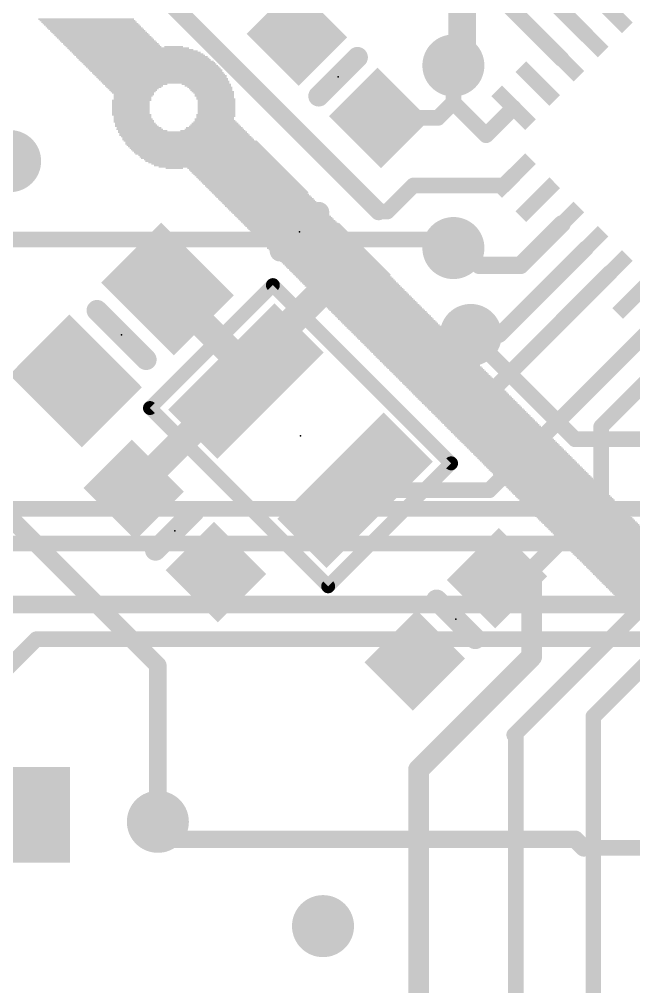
# Model space of a CAD drawing. Extents: x -17.8 to 79, y -18.3 to 67.8.
# Drawn here: x 25.28 to 34.26, y 15.75 to 29.88 of the extents above; entities that cross this region are included whole.
import ezdxf

# ---------------------------------------------------------------- set-up
doc = ezdxf.new("R2010")
doc.units = 0
for name, color, linetype in [('1', 12, 'CONTINUOUS'), ('16', 5, 'CONTINUOUS'), ('18', 3, 'CONTINUOUS'), ('200', 4, 'CONTINUOUS'), ('21', 40, 'CONTINUOUS'), ('23', 53, 'CONTINUOUS')]:
    doc.layers.add(name, color=color, linetype=linetype)

# ---------------------------------------------------------------- blocks, each defined once
blk = doc.blocks.new('RECT')
blk.add_solid([(-0.5, -0.5), (0.5, -0.5), (-0.5, 0.5), (0.5, 0.5)])
blk = doc.blocks.new('ROUNDV')
at = {"const_width": 0.5}
blk.add_lwpolyline([(0, -0.25, 1), (0, 0.25, 1), (0, -0.25)], format="xyb", dxfattribs=at)

msp = doc.modelspace()

# ---------------------------------------------------------------- linework, layer by layer
at = {"layer": '1'}
for points, const_width in [([(33.5638, 29.6534), (31.9067, 31.3105)], 0.2286), ([(33.2102, 29.2999), (31.8496, 30.6605)], 0.2286), ([(30.5308, 27.0764), (27.1018, 30.5054)], 0.254), ([(31.623, 28.6689), (31.623, 29.21)], 0.2286), ([(31.623, 28.6689), (31.3989, 28.4448)], 0.2286), ([(32.1011, 28.1908), (31.623, 28.6689)], 0.2286), ([(32.5031, 28.5928), (32.1011, 28.1908)], 0.2286), ([(31.3989, 28.4448), (30.5395, 28.4448)], 0.2286), ([(32.5031, 27.6028), (32.3577, 27.4574)], 0.2286), ([(31.0388, 27.4574), (30.6578, 27.0764)], 0.2286), ([(32.3577, 27.4574), (31.0388, 27.4574)], 0.2286), ([(30.6578, 27.0764), (30.5308, 27.0764)], 0.2286), ([(33.2102, 26.8957), (32.6035, 26.289)], 0.254), ([(31.75, 26.543), (31.623, 26.543)], 0.254), ([(32.004, 26.289), (31.75, 26.543)], 0.254), ([(33.5638, 26.5422), (32.2946, 25.273)], 0.2286), ([(29.9752, 26.1805), (28.5927, 24.798)], 0.4064), ([(29.9752, 25.7778), (29.9752, 26.1805)], 0.2286), ([(33.9173, 26.1886), (31.9857, 24.257)], 0.2286), ([(32.6035, 26.289), (32.004, 26.289)], 0.254), ([(27.447, 25.9448), (28.5927, 24.799)], 0.4064), ([(31.496, 24.257), (29.9752, 25.7778)], 0.2286), ([(34.6244, 25.4815), (32.1476, 23.0047)], 0.2286), ([(32.2946, 25.273), (31.877, 25.273)], 0.2286), ([(34.978, 25.128), (33.782, 23.932)], 0.2286), ([(28.5927, 24.799), (28.5927, 24.5985)], 0.4064), ([(28.5927, 24.798), (28.5927, 24.5985)], 0.4064), ([(26.9516, 23.012), (28.5381, 24.5985)], 0.4064), ([(28.5381, 24.5985), (28.5927, 24.5985)], 0.4064), ([(31.9857, 24.257), (31.496, 24.257)], 0.2286), ([(33.782, 23.932), (33.782, 22.86)], 0.2286), ([(24.003, 23.749), (27.305, 20.447)], 0.254), ([(32.1476, 23.0047), (30.1865, 23.0047)], 0.2286), ([(33.782, 22.86), (32.766, 21.844)], 0.254), ([(32.766, 21.844), (32.6422, 21.7202)], 0.254), ([(32.766, 20.574), (32.766, 21.844)], 0.3048), ([(32.6422, 21.7202), (32.2612, 21.7202)], 0.254), ([(34.417, 21.336), (32.512, 19.431)], 0.2286), ([(34.925, 20.955), (33.6677, 19.6977)], 0.2286), ([(31.115, 18.923), (32.766, 20.574)], 0.3048), ([(27.305, 20.447), (27.305, 18.161)], 0.254), ([(33.6677, 15.2527), (33.6677, 19.6977)], 0.2286), ([(32.512, 19.431), (32.5374, 19.4056)], 0.2286), ([(32.5374, 19.4056), (32.5374, 14.1732)], 0.2286), ([(31.115, 18.923), (31.115, 11.557)], 0.3048)]:
    msp.add_lwpolyline(points, dxfattribs=dict(at, const_width=const_width))
for points, const_width in [([(33.5234, 29.613, 1), (33.6042, 29.6939)], 0.1143), ([(33.1698, 29.2595, 1), (33.2506, 29.3403)], 0.1143), ([(31.6802, 29.21, 1), (31.5659, 29.21)], 0.1143), ([(31.6634, 28.7093, 1), (31.5826, 28.6284)], 0.1143), ([(31.5659, 28.6689, 1), (31.6802, 28.6689)], 0.1143), ([(31.6634, 28.6284, 1), (31.5826, 28.7093)], 0.1143), ([(32.5435, 28.5524, 1), (32.4627, 28.6332)], 0.1143), ([(30.5395, 28.5019, 1), (30.5395, 28.3876)], 0.1143), ([(31.3989, 28.3876, 1), (31.3989, 28.5019)], 0.1143), ([(31.3585, 28.4852, 1), (31.4393, 28.4044)], 0.1143), ([(32.0607, 28.2312, 1), (32.1415, 28.1504)], 0.1143), ([(32.0607, 28.1504, 1), (32.1415, 28.2312)], 0.1143), ([(32.5435, 27.5624, 1), (32.4627, 27.6432)], 0.1143), ([(31.0388, 27.5145, 1), (31.0388, 27.4002)], 0.1143), ([(31.0792, 27.417, 1), (30.9984, 27.4978)], 0.1143), ([(32.3577, 27.4002, 1), (32.3577, 27.5145)], 0.1143), ([(32.3173, 27.4978, 1), (32.3981, 27.417)], 0.1143), ([(30.5308, 27.1335, 1), (30.5308, 27.0192)], 0.1143), ([(30.4859, 27.0315, 1), (30.5757, 27.1213)], 0.127), ([(30.6174, 27.1168, 1), (30.6982, 27.036)], 0.1143), ([(30.6578, 27.0192, 1), (30.6578, 27.1335)], 0.1143), ([(33.2551, 26.8508, 1), (33.1653, 26.9406)], 0.127), ([(31.623, 26.6065, 1), (31.623, 26.4795)], 0.127), ([(31.7949, 26.5879, 1), (31.7051, 26.4981)], 0.127), ([(31.75, 26.4795, 1), (31.75, 26.6065)], 0.127), ([(33.6042, 26.5018, 1), (33.5234, 26.5826)], 0.1143), ([(30.0471, 26.1087, 1), (29.9034, 26.2524)], 0.2032), ([(30.0324, 26.1805, 1), (29.9181, 26.1805)], 0.1143), ([(32.004, 26.3525, 1), (32.004, 26.2255)], 0.127), ([(31.9591, 26.2441, 1), (32.0489, 26.3339)], 0.127), ([(32.5586, 26.3339, 1), (32.6484, 26.2441)], 0.127), ([(32.6035, 26.2255, 1), (32.6035, 26.3525)], 0.127), ([(33.9577, 26.1482, 1), (33.8769, 26.229)], 0.1143), ([(27.5188, 26.0166, 1), (27.3751, 25.8729)], 0.2032), ([(30.0156, 25.8182, 1), (29.9348, 25.7374)], 0.1143), ([(29.9181, 25.7778, 1), (30.0324, 25.7778)], 0.1143), ([(31.877, 25.3301, 1), (31.877, 25.2158)], 0.1143), ([(32.2542, 25.3134, 1), (32.335, 25.2326)], 0.1143), ([(32.2946, 25.2158, 1), (32.2946, 25.3301)], 0.1143), ([(28.6943, 24.799, 1), (28.4911, 24.799)], 0.2032), ([(28.6943, 24.798, 1), (28.4911, 24.798)], 0.2032), ([(28.5209, 24.8698, 1), (28.6645, 24.7262)], 0.2032), ([(28.5209, 24.7272, 1), (28.6645, 24.8709)], 0.2032), ([(28.5381, 24.7001, 1), (28.5381, 24.4969)], 0.2032), ([(28.6099, 24.5267, 1), (28.4662, 24.6704)], 0.2032), ([(28.5927, 24.4969, 1), (28.5927, 24.7001)], 0.2032), ([(28.4911, 24.5985, 1), (28.6943, 24.5985)], 0.2032), ([(28.4911, 24.5985, 1), (28.6943, 24.5985)], 0.2032), ([(31.496, 24.3142, 1), (31.496, 24.1999)], 0.1143), ([(31.4556, 24.2166, 1), (31.5364, 24.2974)], 0.1143), ([(31.9453, 24.2974, 1), (32.0261, 24.2166)], 0.1143), ([(31.9857, 24.1999, 1), (31.9857, 24.3142)], 0.1143), ([(33.8392, 23.932, 1), (33.7249, 23.932)], 0.1143), ([(33.7416, 23.9724, 1), (33.8224, 23.8916)], 0.1143), ([(26.8797, 23.0839, 1), (27.0234, 22.9402)], 0.2032), ([(30.1865, 23.0618, 1), (30.1865, 22.9475)], 0.1143), ([(32.1072, 23.0451, 1), (32.188, 22.9643)], 0.1143), ([(32.1476, 22.9475, 1), (32.1476, 23.0618)], 0.1143), ([(33.7249, 22.86, 1), (33.8392, 22.86)], 0.1143), ([(33.8269, 22.8151, 1), (33.7371, 22.9049)], 0.127), ([(32.8422, 21.844, 1), (32.6898, 21.844)], 0.1524), ([(32.7211, 21.8889, 1), (32.8109, 21.7991)], 0.127), ([(32.8109, 21.7991, 1), (32.7211, 21.8889)], 0.127), ([(32.2612, 21.7837, 1), (32.2612, 21.6567)], 0.127), ([(32.5973, 21.7651, 1), (32.6871, 21.6753)], 0.127), ([(32.6422, 21.6567, 1), (32.6422, 21.7837)], 0.127), ([(32.6898, 20.574, 1), (32.8422, 20.574)], 0.1524), ([(32.8199, 20.5201, 1), (32.7121, 20.6279)], 0.1524), ([(27.3685, 20.447, 1), (27.2415, 20.447)], 0.127), ([(27.2601, 20.4021, 1), (27.3499, 20.4919)], 0.127), ([(33.7249, 19.6977, 1), (33.6106, 19.6977)], 0.1143), ([(33.6273, 19.7381, 1), (33.7081, 19.6573)], 0.1143), ([(32.5524, 19.4714, 1), (32.4716, 19.3906)], 0.1143), ([(32.4716, 19.4714, 1), (32.5524, 19.3906)], 0.1143), ([(32.5945, 19.4056, 1), (32.4802, 19.4056)], 0.1143), ([(32.497, 19.3652, 1), (32.5778, 19.446)], 0.1143), ([(31.1912, 18.923, 1), (31.0388, 18.923)], 0.1524), ([(31.0611, 18.9769, 1), (31.1689, 18.8691)], 0.1524), ([(27.2415, 18.161, 1), (27.3685, 18.161)], 0.127)]:
    msp.add_lwpolyline(points, format="xyb", dxfattribs=dict(at, const_width=const_width))
at = {"layer": '16'}
for points, const_width in [([(31.75, 29.337), (31.75, 37.465)], 0.4064), ([(31.623, 29.21), (31.75, 29.337)], 0.4064), ([(31.496, 26.67), (18.923, 26.67)], 0.2286), ([(31.623, 26.543), (31.496, 26.67)], 0.254), ([(31.877, 25.273), (33.401, 23.749)], 0.2286), ([(33.401, 23.749), (40.894, 23.749)], 0.2286), ([(41.91, 22.733), (20.701, 22.733)], 0.2286), ([(43.307, 22.225), (22.479, 22.225)], 0.2286), ([(36.957, 21.336), (24.511, 21.336)], 0.254), ([(25.527, 20.828), (24.765, 20.066)], 0.2286), ([(35.306, 20.828), (25.527, 20.828)], 0.2286), ([(27.305, 18.161), (27.559, 17.907)], 0.254), ([(27.559, 17.907), (33.401, 17.907)], 0.254), ([(33.401, 17.907), (33.528, 17.78)], 0.254), ([(33.528, 17.78), (42.291, 17.78)], 0.2286)]:
    msp.add_lwpolyline(points, dxfattribs=dict(at, const_width=const_width))
for points, const_width in [([(31.8218, 29.2652, 1), (31.6782, 29.4088)], 0.2032), ([(31.6484, 29.337, 1), (31.8516, 29.337)], 0.2032), ([(31.5512, 29.2818, 1), (31.6948, 29.1382)], 0.2032), ([(31.5409, 26.7149, 1), (31.4511, 26.6251)], 0.127), ([(31.496, 26.6129, 1), (31.496, 26.7272)], 0.1143), ([(31.5781, 26.4981, 1), (31.6679, 26.5879)], 0.127), ([(31.9174, 25.3134, 1), (31.8366, 25.2326)], 0.1143), ([(33.401, 23.8062, 1), (33.401, 23.6919)], 0.1143), ([(33.3606, 23.7086, 1), (33.4414, 23.7894)], 0.1143), ([(25.527, 20.8851, 1), (25.527, 20.7708)], 0.1143), ([(25.5674, 20.7876, 1), (25.4866, 20.8684)], 0.1143), ([(27.3499, 18.2059, 1), (27.2601, 18.1161)], 0.127), ([(27.559, 17.9705, 1), (27.559, 17.8435)], 0.127), ([(27.5141, 17.8621, 1), (27.6039, 17.9519)], 0.127), ([(33.4459, 17.9519, 1), (33.3561, 17.8621)], 0.127), ([(33.401, 17.8435, 1), (33.401, 17.9705)], 0.127), ([(33.528, 17.8372, 1), (33.528, 17.7229)], 0.1143), ([(33.4831, 17.7351, 1), (33.5729, 17.8249)], 0.127)]:
    msp.add_lwpolyline(points, format="xyb", dxfattribs=dict(at, const_width=const_width))
at = {"layer": '21'}
for points, const_width in [([(30.2213, 29.3286), (29.6556, 28.763)], 0.3048), ([(29.0914, 26.4987), (29.657, 27.0644)], 0.3048), ([(27.1894, 24.2057), (28.9855, 26.0018)], 0.2032), ([(28.9855, 26.0018), (31.5898, 23.3975)], 0.2032), ([(27.1344, 24.9138), (26.416, 25.6322)], 0.3048), ([(29.7937, 21.6014), (27.1894, 24.2057)], 0.2032), ([(31.5898, 23.3975), (29.7937, 21.6014)], 0.2032), ([(27.2698, 22.1281), (27.8355, 22.6938)], 0.3048), ([(31.3774, 21.402), (31.943, 20.8364)], 0.3048)]:
    msp.add_lwpolyline(points, dxfattribs=dict(at, const_width=const_width))
for points, const_width in [([(30.2751, 29.2748, 1), (30.1674, 29.3825)], 0.1524), ([(29.6017, 28.8168, 1), (29.7095, 28.7091)], 0.1524), ([(29.7109, 27.0105, 1), (29.6032, 27.1183)], 0.1524), ([(29.0375, 26.5526, 1), (29.1452, 26.4449)], 0.1524), ([(29.0214, 26.0377, 1), (28.9496, 25.9658)], 0.1016), ([(29.0214, 25.9658, 1), (28.9496, 26.0377)], 0.1016), ([(26.4699, 25.6861, 1), (26.3621, 25.5783)], 0.1524), ([(27.0805, 24.8599, 1), (27.1883, 24.9677)], 0.1524), ([(27.2254, 24.2416, 1), (27.1535, 24.1698)], 0.1016), ([(27.1535, 24.2416, 1), (27.2254, 24.1698)], 0.1016), ([(31.6257, 23.3616, 1), (31.5538, 23.4334)], 0.1016), ([(31.5538, 23.3616, 1), (31.6257, 23.4334)], 0.1016), ([(27.8893, 22.6399, 1), (27.7816, 22.7477)], 0.1524), ([(27.2159, 22.182, 1), (27.3237, 22.0743)], 0.1524), ([(29.7578, 21.6374, 1), (29.8296, 21.5655)], 0.1016), ([(29.7578, 21.5655, 1), (29.8296, 21.6374)], 0.1016), ([(31.4312, 21.4559, 1), (31.3235, 21.3482)], 0.1524), ([(31.8892, 20.7825, 1), (31.9969, 20.8902)], 0.1524)]:
    msp.add_lwpolyline(points, format="xyb", dxfattribs=dict(at, const_width=const_width))
at = {"layer": '23'}
for p in [(29.9384, 29.0458), (29.3742, 26.7816), (26.7752, 25.273), (29.3896, 23.8016), (27.5526, 22.411), (31.6602, 21.1192)]:
    msp.add_point(p, dxfattribs=at)

# ---------------------------------------------------------------- block references
at = {"layer": '1', "xscale": 1.075}
for p, rotation in [((29.3374, 29.6468), 315), ((30.5395, 28.4448), 315), ((28.7732, 27.3826), 135), ((29.9752, 26.1805), 135), ((26.9516, 23.012), 135), ((28.1537, 21.8099), 135), ((32.2612, 21.7202), 45), ((31.0592, 20.5182), 45)]:
    msp.add_blockref('RECT', p, dxfattribs=dict(at, rotation=rotation))
at = {"layer": '1'}
for p, xscale, yscale, rotation in [((33.9173, 30.007), 0.7, 0.22, 315), ((33.5638, 29.6534), 0.7, 0.22, 315), ((33.2102, 29.2999), 0.7, 0.22, 315), ((32.8567, 28.9463), 0.7, 0.22, 315), ((32.5031, 28.5928), 0.7, 0.22, 315), ((32.5031, 27.6028), 0.7, 0.22, 45), ((32.8567, 27.2493), 0.7, 0.22, 45), ((33.2102, 26.8957), 0.7, 0.22, 45), ((27.447, 25.9448), 1.24, 1.5, 225), ((33.5638, 26.5422), 0.7, 0.22, 45), ((33.9173, 26.1886), 0.7, 0.22, 45), ((34.2709, 25.8351), 0.7, 0.22, 45), ((28.5927, 24.5985), 1.016, 2.2, 315), ((26.1035, 24.6012), 1.24, 1.5, 225), ((30.1865, 23.0047), 1.016, 2.2, 315), ((24.244, 18.2626), 3.556, 1.4, 180)]:
    msp.add_blockref('RECT', p, dxfattribs=dict(at, xscale=xscale, yscale=yscale, rotation=rotation))
at = {"layer": '18', "xscale": 0.9064, "yscale": 0.9064}
for p in [(31.623, 29.21), (31.623, 29.21), (25.146, 27.813), (25.146, 27.813), (31.623, 26.543), (31.623, 26.543), (31.877, 25.273), (31.877, 25.273), (27.305, 18.161), (27.305, 18.161), (29.718, 16.637), (29.718, 16.637)]:
    msp.add_blockref('ROUNDV', p, dxfattribs=at)
at = {"layer": '200', "yscale": 0.0212}
for p, xscale in [((26.2562, 29.8861), 1.3969), ((26.2774, 29.865), 1.3969), ((26.2985, 29.8438), 1.3969), ((26.3197, 29.8226), 1.3969), ((26.3409, 29.8015), 1.3969), ((26.362, 29.7803), 1.3969), ((26.3832, 29.7591), 1.3969), ((26.4044, 29.738), 1.3969), ((26.4255, 29.7168), 1.3969), ((26.4467, 29.6956), 1.3969), ((26.4679, 29.6745), 1.3969), ((26.489, 29.6533), 1.3969), ((26.5102, 29.6321), 1.3969), ((26.5314, 29.611), 1.3969), ((26.5525, 29.5898), 1.3969), ((26.5737, 29.5687), 1.3969), ((26.5949, 29.5475), 1.3969), ((26.616, 29.5263), 1.3969), ((26.6372, 29.5052), 1.3969), ((26.6584, 29.484), 1.3969), ((26.87, 29.4628), 1.7779), ((26.9123, 29.4417), 1.8203), ((26.9547, 29.4205), 1.8626), ((26.9864, 29.3993), 1.8838), ((27.5367, 29.484), 0.2752), ((27.0182, 29.3782), 1.9049), ((27.0393, 29.357), 1.9049), ((27.0711, 29.3358), 1.9261), ((27.0922, 29.3147), 1.9261), ((27.1134, 29.2935), 1.9261), ((27.1452, 29.2723), 1.9473), ((27.1663, 29.2512), 1.9473), ((27.1875, 29.23), 1.9473), ((27.2087, 29.2088), 1.9473), ((27.2298, 29.1877), 1.9473), ((27.251, 29.1665), 1.9473), ((27.2722, 29.1453), 1.9473), ((27.2827, 29.1242), 1.9261), ((27.3039, 29.103), 1.9261), ((27.3251, 29.0818), 1.9261), ((27.3462, 29.0607), 1.9261), ((27.3568, 29.0395), 1.9049), ((27.378, 29.0183), 1.9049), ((27.3886, 28.9972), 1.8838), ((27.4097, 28.976), 1.8838), ((27.4203, 28.9548), 1.8626), ((26.9758, 28.9337), 0.9313), ((26.9547, 28.9125), 0.8466), ((26.9547, 28.8913), 0.8043), ((26.9441, 28.8702), 0.7408), ((26.9441, 28.849), 0.6985), ((26.9441, 28.8278), 0.6561), ((28.013, 28.9337), 0.7196), ((28.0341, 28.9125), 0.6773), ((28.0659, 28.8913), 0.6561), ((28.0765, 28.8702), 0.635), ((28.087, 28.849), 0.6138), ((28.1082, 28.8278), 0.6138), ((26.9229, 28.7009), 0.5715), ((26.9123, 28.6797), 0.5503), ((26.9441, 28.8067), 0.6138), ((26.9441, 28.7643), 0.5715), ((26.9335, 28.7432), 0.5503), ((26.9335, 28.722), 0.5503), ((26.9547, 28.7855), 0.5926), ((28.1188, 28.8067), 0.5926), ((28.1294, 28.7855), 0.5715), ((28.1294, 28.7643), 0.5715), ((28.1505, 28.722), 0.5715), ((28.14, 28.7432), 0.5503), ((28.1611, 28.7009), 0.5503), ((28.1611, 28.6797), 0.5503), ((26.9123, 28.6585), 0.5503), ((26.9123, 28.6374), 0.5503), ((26.9123, 28.6162), 0.5503), ((26.9123, 28.595), 0.5503), ((26.9123, 28.5739), 0.5503), ((26.9123, 28.5527), 0.5503), ((28.1611, 28.6585), 0.5503), ((28.1611, 28.6374), 0.5503), ((28.1611, 28.6162), 0.5503), ((28.1611, 28.595), 0.5503), ((28.1611, 28.5739), 0.5503), ((28.1611, 28.5527), 0.5503), ((26.9123, 28.5315), 0.5503), ((26.9123, 28.5104), 0.5503), ((26.9229, 28.4892), 0.5715), ((26.9335, 28.468), 0.5503), ((26.9335, 28.4469), 0.5503), ((26.9441, 28.4257), 0.5715), ((26.9547, 28.4045), 0.5926), ((28.1294, 28.4257), 0.5715), ((28.14, 28.4045), 0.5926), ((28.1505, 28.4892), 0.5715), ((28.1505, 28.468), 0.5715), ((28.14, 28.4469), 0.5503), ((28.1611, 28.5315), 0.5503), ((28.1611, 28.5104), 0.5503), ((26.9547, 28.3834), 0.5926), ((26.9758, 28.3622), 0.5926), ((26.9864, 28.341), 0.6138), ((26.997, 28.3199), 0.635), ((27.0393, 28.2775), 0.6773), ((27.0288, 28.2987), 0.6561), ((27.0817, 28.2564), 0.7196), ((28.1082, 28.2564), 0.9525), ((28.1294, 28.2775), 0.8678), ((28.1294, 28.2987), 0.8255), ((28.14, 28.3199), 0.762), ((28.14, 28.341), 0.7196), ((28.14, 28.3622), 0.6773), ((28.14, 28.3834), 0.635), ((27.6637, 28.2352), 1.8838), ((27.6849, 28.214), 1.8838), ((27.6955, 28.1929), 1.9049), ((27.7166, 28.1717), 1.9049), ((27.7378, 28.1505), 1.9049), ((27.7484, 28.1294), 1.9261), ((27.7696, 28.1082), 1.9261), ((27.7907, 28.087), 1.9261), ((27.8013, 28.0659), 1.9473), ((27.8225, 28.0447), 1.9473), ((27.8436, 28.0235), 1.9473), ((27.8648, 28.0024), 1.9473), ((27.886, 27.9812), 1.9473), ((27.9071, 27.96), 1.9473), ((27.9283, 27.9389), 1.9473), ((27.9495, 27.9177), 1.9473), ((27.9812, 27.8966), 1.9261), ((28.0024, 27.8754), 1.9261), ((28.0235, 27.8542), 1.9261), ((28.0553, 27.8331), 1.9049), ((28.0765, 27.8119), 1.9049), ((28.1082, 27.7907), 1.8838), ((28.14, 27.7696), 1.8626), ((28.1717, 27.7484), 1.8414), ((28.214, 27.7272), 1.7991), ((27.5473, 27.7061), 0.254), ((28.4363, 27.7061), 1.3969), ((28.4574, 27.6849), 1.3969), ((28.4786, 27.6637), 1.3969), ((28.4998, 27.6426), 1.3969), ((28.5209, 27.6214), 1.3969), ((28.5421, 27.6002), 1.3969), ((28.5633, 27.5791), 1.3969), ((28.5844, 27.5579), 1.3969), ((28.6056, 27.5367), 1.3969), ((28.6268, 27.5156), 1.3969), ((28.6479, 27.4944), 1.3969), ((28.6691, 27.4732), 1.3969), ((28.6903, 27.4521), 1.3969), ((28.7114, 27.4309), 1.3969), ((28.7326, 27.4097), 1.3969), ((28.7538, 27.3886), 1.3969), ((28.7749, 27.3674), 1.3969), ((28.7961, 27.3462), 1.3969), ((28.8173, 27.3251), 1.3969), ((28.8384, 27.3039), 1.3969), ((28.8596, 27.2827), 1.3969), ((28.8808, 27.2616), 1.3969), ((28.9019, 27.2404), 1.3969), ((28.9231, 27.2192), 1.3969), ((28.9443, 27.1981), 1.3969), ((28.9654, 27.1769), 1.3969), ((28.9866, 27.1557), 1.3969), ((29.0078, 27.1346), 1.3969), ((29.0289, 27.1134), 1.3969), ((29.0501, 27.0922), 1.3969), ((29.0713, 27.0711), 1.3969), ((29.0924, 27.0499), 1.3969), ((29.1136, 27.0288), 1.3969), ((29.1348, 27.0076), 1.3969), ((29.1559, 26.9864), 1.3969), ((29.1771, 26.9653), 1.3969), ((29.1983, 26.9441), 1.3969), ((29.2194, 26.9229), 1.3969), ((29.2406, 26.9018), 1.3969), ((29.2617, 26.8806), 1.3969), ((29.2829, 26.8594), 1.3969), ((29.3041, 26.8383), 1.3969), ((29.3252, 26.8171), 1.3969), ((29.3464, 26.7959), 1.3969), ((29.3676, 26.7748), 1.3969), ((29.3887, 26.7536), 1.3969), ((29.4099, 26.7324), 1.3969), ((29.4311, 26.7113), 1.3969), ((29.4522, 26.6901), 1.3969), ((29.4734, 26.6689), 1.3969), ((29.4946, 26.6478), 1.3969), ((29.5157, 26.6266), 1.3969), ((29.5369, 26.6054), 1.3969), ((29.5581, 26.5843), 1.3969), ((29.5792, 26.5631), 1.3969), ((29.6004, 26.5419), 1.3969), ((29.6216, 26.5208), 1.3969), ((29.6427, 26.4996), 1.3969), ((29.6639, 26.4784), 1.3969), ((29.6851, 26.4573), 1.3969), ((29.7062, 26.4361), 1.3969), ((29.7274, 26.4149), 1.3969), ((29.7486, 26.3938), 1.3969), ((29.7697, 26.3726), 1.3969), ((29.7909, 26.3514), 1.3969), ((29.8121, 26.3303), 1.3969), ((29.8332, 26.3091), 1.3969), ((29.8544, 26.2879), 1.3969), ((29.8756, 26.2668), 1.3969), ((29.8967, 26.2456), 1.3969), ((29.9179, 26.2245), 1.3969), ((29.9391, 26.2033), 1.3969), ((29.9602, 26.1821), 1.3969), ((29.9814, 26.161), 1.3969), ((30.0026, 26.1398), 1.3969), ((30.0237, 26.1186), 1.3969), ((30.0449, 26.0975), 1.3969), ((30.066, 26.0763), 1.3969), ((30.0872, 26.0551), 1.3969), ((30.1084, 26.034), 1.3969), ((30.1295, 26.0128), 1.3969), ((30.1507, 25.9916), 1.3969), ((30.1719, 25.9705), 1.3969), ((30.193, 25.9493), 1.3969), ((30.2142, 25.9281), 1.3969), ((30.2354, 25.907), 1.3969), ((30.2565, 25.8858), 1.3969), ((30.2777, 25.8646), 1.3969), ((30.2989, 25.8435), 1.3969), ((30.32, 25.8223), 1.3969), ((30.3412, 25.8011), 1.3969), ((30.3624, 25.78), 1.3969), ((30.3835, 25.7588), 1.3969), ((30.4047, 25.7376), 1.3969), ((30.4259, 25.7165), 1.3969), ((30.447, 25.6953), 1.3969), ((30.4682, 25.6741), 1.3969), ((30.4894, 25.653), 1.3969), ((30.5105, 25.6318), 1.3969), ((30.5317, 25.6106), 1.3969), ((30.5529, 25.5895), 1.3969), ((30.574, 25.5683), 1.3969), ((30.5952, 25.5471), 1.3969), ((30.6164, 25.526), 1.3969), ((30.6375, 25.5048), 1.3969), ((30.6587, 25.4836), 1.3969), ((30.6799, 25.4625), 1.3969), ((30.701, 25.4413), 1.3969), ((30.7222, 25.4201), 1.3969), ((30.7434, 25.399), 1.3969), ((30.7645, 25.3778), 1.3969), ((30.7857, 25.3567), 1.3969), ((30.8069, 25.3355), 1.3969), ((30.828, 25.3143), 1.3969), ((30.8492, 25.2932), 1.3969), ((30.8703, 25.272), 1.3969), ((30.8915, 25.2508), 1.3969), ((30.9127, 25.2297), 1.3969), ((30.9338, 25.2085), 1.3969), ((30.955, 25.1873), 1.3969), ((30.9762, 25.1662), 1.3969), ((30.9973, 25.145), 1.3969), ((31.0185, 25.1238), 1.3969), ((31.0397, 25.1027), 1.3969), ((31.0608, 25.0815), 1.3969), ((31.082, 25.0603), 1.3969), ((31.1032, 25.0392), 1.3969), ((31.1243, 25.018), 1.3969), ((31.1455, 24.9968), 1.3969), ((31.1667, 24.9757), 1.3969), ((31.1878, 24.9545), 1.3969), ((31.209, 24.9333), 1.3969), ((31.2302, 24.9122), 1.3969), ((31.2513, 24.891), 1.3969), ((31.2725, 24.8698), 1.3969), ((31.2937, 24.8487), 1.3969), ((31.3148, 24.8275), 1.3969), ((31.336, 24.8063), 1.3969), ((31.3572, 24.7852), 1.3969), ((31.3783, 24.764), 1.3969), ((31.3995, 24.7428), 1.3969), ((31.4207, 24.7217), 1.3969), ((31.4418, 24.7005), 1.3969), ((31.463, 24.6793), 1.3969), ((31.4842, 24.6582), 1.3969), ((31.5053, 24.637), 1.3969), ((31.5265, 24.6158), 1.3969), ((31.5477, 24.5947), 1.3969), ((31.5688, 24.5735), 1.3969), ((31.59, 24.5524), 1.3969), ((31.6112, 24.5312), 1.3969), ((31.6323, 24.51), 1.3969), ((31.6535, 24.4889), 1.3969), ((31.6746, 24.4677), 1.3969), ((31.6958, 24.4465), 1.3969), ((31.717, 24.4254), 1.3969), ((31.7381, 24.4042), 1.3969), ((31.7593, 24.383), 1.3969), ((31.7805, 24.3619), 1.3969), ((31.8016, 24.3407), 1.3969), ((31.8228, 24.3195), 1.3969), ((31.844, 24.2984), 1.3969), ((31.8651, 24.2772), 1.3969), ((31.8863, 24.256), 1.3969), ((31.9075, 24.2349), 1.3969), ((31.9286, 24.2137), 1.3969), ((31.9498, 24.1925), 1.3969), ((31.971, 24.1714), 1.3969), ((31.9921, 24.1502), 1.3969), ((32.0133, 24.129), 1.3969), ((32.0345, 24.1079), 1.3969), ((32.0556, 24.0867), 1.3969), ((32.0768, 24.0655), 1.3969), ((32.098, 24.0444), 1.3969), ((32.1191, 24.0232), 1.3969), ((32.1403, 24.002), 1.3969), ((32.1615, 23.9809), 1.3969), ((32.1826, 23.9597), 1.3969), ((32.2038, 23.9385), 1.3969), ((32.225, 23.9174), 1.3969), ((32.2461, 23.8962), 1.3969), ((32.2673, 23.875), 1.3969), ((32.2885, 23.8539), 1.3969), ((32.3096, 23.8327), 1.3969), ((32.3308, 23.8115), 1.3969), ((32.352, 23.7904), 1.3969), ((32.3731, 23.7692), 1.3969), ((32.3943, 23.7481), 1.3969), ((32.4155, 23.7269), 1.3969), ((32.4366, 23.7057), 1.3969), ((32.4578, 23.6846), 1.3969), ((32.479, 23.6634), 1.3969), ((32.5001, 23.6422), 1.3969), ((32.5213, 23.6211), 1.3969), ((32.5424, 23.5999), 1.3969), ((32.5636, 23.5787), 1.3969), ((32.5848, 23.5576), 1.3969), ((32.6059, 23.5364), 1.3969), ((32.6271, 23.5152), 1.3969), ((32.6483, 23.4941), 1.3969), ((32.6694, 23.4729), 1.3969), ((32.6906, 23.4517), 1.3969), ((32.7118, 23.4306), 1.3969), ((32.7329, 23.4094), 1.3969), ((32.7541, 23.3882), 1.3969), ((32.7753, 23.3671), 1.3969), ((32.7964, 23.3459), 1.3969), ((32.8176, 23.3247), 1.3969), ((32.8388, 23.3036), 1.3969), ((32.8599, 23.2824), 1.3969), ((32.8811, 23.2612), 1.3969), ((32.9023, 23.2401), 1.3969), ((32.9234, 23.2189), 1.3969), ((32.9446, 23.1977), 1.3969), ((32.9658, 23.1766), 1.3969), ((32.9869, 23.1554), 1.3969), ((33.0081, 23.1342), 1.3969), ((33.0293, 23.1131), 1.3969), ((33.0504, 23.0919), 1.3969), ((33.0716, 23.0707), 1.3969), ((33.0928, 23.0496), 1.3969), ((33.1139, 23.0284), 1.3969), ((33.1351, 23.0072), 1.3969), ((33.1563, 22.9861), 1.3969), ((33.1774, 22.9649), 1.3969), ((33.1986, 22.9437), 1.3969), ((33.2198, 22.9226), 1.3969), ((33.2409, 22.9014), 1.3969), ((33.2621, 22.8803), 1.3969), ((33.2833, 22.8591), 1.3969), ((33.3044, 22.8379), 1.3969), ((33.3256, 22.8168), 1.3969), ((33.3468, 22.7956), 1.3969), ((33.3679, 22.7744), 1.3969), ((33.3891, 22.7533), 1.3969), ((33.4102, 22.7321), 1.3969), ((33.4314, 22.7109), 1.3969), ((33.4526, 22.6898), 1.3969), ((33.4737, 22.6686), 1.3969), ((33.4949, 22.6474), 1.3969), ((33.5161, 22.6263), 1.3969), ((33.5372, 22.6051), 1.3969), ((33.5584, 22.5839), 1.3969), ((33.5796, 22.5628), 1.3969), ((33.6007, 22.5416), 1.3969), ((33.6219, 22.5204), 1.3969), ((33.6431, 22.4993), 1.3969), ((33.6642, 22.4781), 1.3969), ((33.6854, 22.4569), 1.3969), ((33.7066, 22.4358), 1.3969), ((33.7277, 22.4146), 1.3969), ((33.7489, 22.3934), 1.3969), ((33.7701, 22.3723), 1.3969), ((33.7912, 22.3511), 1.3969), ((33.8124, 22.3299), 1.3969), ((33.8336, 22.3088), 1.3969), ((33.8547, 22.2876), 1.3969), ((33.8759, 22.2664), 1.3969), ((33.8971, 22.2453), 1.3969), ((33.9182, 22.2241), 1.3969), ((33.9394, 22.2029), 1.3969), ((33.9606, 22.1818), 1.3969), ((33.9817, 22.1606), 1.3969), ((34.0029, 22.1394), 1.3969), ((34.0241, 22.1183), 1.3969), ((34.0452, 22.0971), 1.3969), ((34.0664, 22.076), 1.3969), ((34.0876, 22.0548), 1.3969), ((34.1087, 22.0336), 1.3969), ((34.1299, 22.0125), 1.3969), ((34.1511, 21.9913), 1.3969), ((34.1722, 21.9701), 1.3969), ((34.1934, 21.949), 1.3969), ((34.2146, 21.9278), 1.3969), ((34.2357, 21.9066), 1.3969), ((34.2569, 21.8855), 1.3969), ((34.278, 21.8643), 1.3969), ((34.2992, 21.8431), 1.3969), ((34.3204, 21.822), 1.3969), ((34.3415, 21.8008), 1.3969), ((34.3627, 21.7796), 1.3969), ((34.3839, 21.7585), 1.3969), ((34.405, 21.7373), 1.3969), ((34.4262, 21.7161), 1.3969), ((34.4474, 21.695), 1.3969), ((34.4685, 21.6738), 1.3969), ((34.4897, 21.6526), 1.3969), ((34.5109, 21.6315), 1.3969), ((34.532, 21.6103), 1.3969), ((34.5532, 21.5891), 1.3969), ((34.5744, 21.568), 1.3969), ((34.5955, 21.5468), 1.3969), ((34.6167, 21.5256), 1.3969), ((34.6379, 21.5045), 1.3969), ((34.659, 21.4833), 1.3969), ((34.6802, 21.4621), 1.3969), ((34.7014, 21.441), 1.3969), ((34.7225, 21.4198), 1.3969), ((34.7437, 21.3986), 1.3969), ((34.7649, 21.3775), 1.3969), ((34.786, 21.3563), 1.3969), ((34.8072, 21.3351), 1.3969), ((34.8284, 21.314), 1.3969), ((34.8495, 21.2928), 1.3969), ((34.8707, 21.2716), 1.3969), ((34.8919, 21.2505), 1.3969), ((34.913, 21.2293), 1.3969), ((34.9342, 21.2081), 1.3969)]:
    msp.add_blockref('RECT', p, dxfattribs=dict(at, xscale=xscale))

doc.saveas('drawing.dxf')
